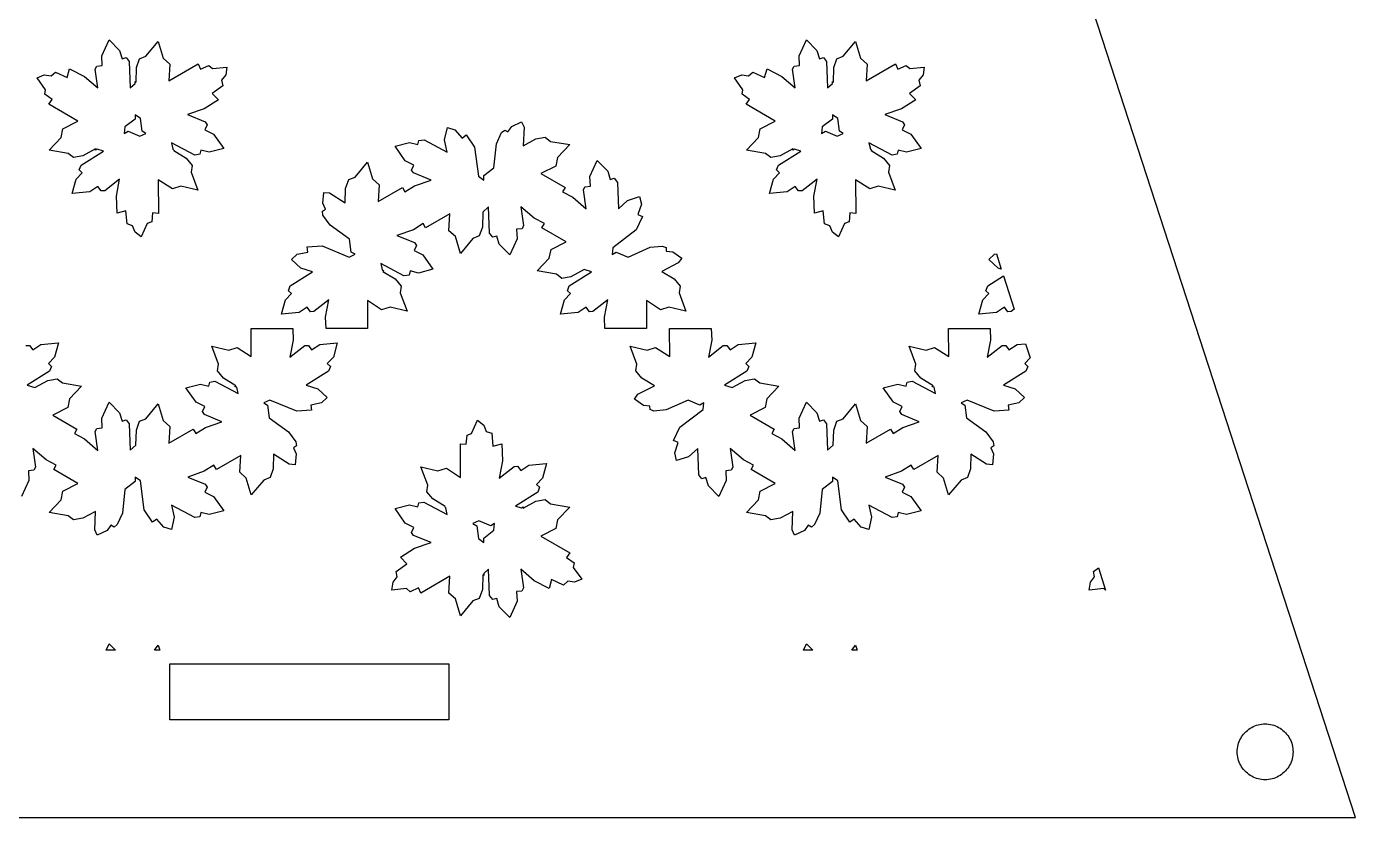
# Model space of a CAD drawing. Header units: metres. Extents: x -75 to 75, y 0 to 231.
# Drawn here: x -20.3 to 75, y 0 to 56.7 of the extents above; entities that cross this region are included whole.
import ezdxf

# ---------------------------------------------------------------- set-up
doc = ezdxf.new("R2010")
doc.units = ezdxf.units.M

msp = doc.modelspace()

# ---------------------------------------------------------------- linework, layer by layer
for p, q in [((75, 0), (0, 230.826)), ((-14.8895, 54.6013), (-14.3616, 55.7564)), ((-14.3616, 55.7564), (-13.607, 54.9889)), ((-11.7294, 54.5677), (-10.8337, 55.6404)), ((-10.8337, 55.6404), (-10.4767, 54.4373)), ((35.1105, 54.6013), (35.6384, 55.7564)), ((35.6384, 55.7564), (36.393, 54.9889)), ((38.2706, 54.5677), (39.1663, 55.6404)), ((39.1663, 55.6404), (39.5233, 54.4373)), ((-14.8491, 53.9078), (-14.8895, 54.6013)), ((-13.607, 54.9889), (-13.4346, 54.3938)), ((-13.4346, 54.3938), (-13.1432, 54.48)), ((-13.1432, 54.48), (-12.9158, 54.1885)), ((-12.4069, 53.7567), (-12.1758, 54.3915)), ((-12.1758, 54.3915), (-11.7294, 54.5677)), ((-10.4767, 54.4373), (-10.0052, 54.0154)), ((35.1509, 53.9078), (35.1105, 54.6013)), ((36.393, 54.9889), (36.5654, 54.3938)), ((36.5654, 54.3938), (36.8568, 54.48)), ((36.8568, 54.48), (37.0842, 54.1885)), ((37.5931, 53.7567), (37.8242, 54.3915)), ((37.8242, 54.3915), (38.2706, 54.5677)), ((39.5233, 54.4373), (39.9948, 54.0154)), ((-18.5226, 53.17), (-18.2152, 53.4393)), ((-18.2152, 53.4393), (-17.3607, 53.0495)), ((-17.3607, 53.0495), (-17.1898, 53.6797)), ((-17.1898, 53.6797), (-16.1201, 53.1235)), ((-15.3519, 53.6453), (-15.2428, 53.8689)), ((-15.1665, 52.2987), (-15.3519, 53.6453)), ((-15.2428, 53.8689), (-14.8491, 53.9078)), ((-12.9158, 54.1885), (-12.8479, 52.3003)), ((-12.4329, 52.7153), (-12.4069, 53.7567)), ((-10.0708, 52.8076), (-7.98492, 54.0184)), ((-10.0052, 54.0154), (-10.0708, 52.8076)), ((-7.98492, 54.0184), (-7.81555, 53.6423)), ((-7.81555, 53.6423), (-7.21741, 53.9154)), ((-7.21741, 53.9154), (-6.95801, 53.6964)), ((-6.95801, 53.6964), (-5.92041, 53.801)), ((-5.92041, 53.801), (-5.99594, 53.2417)), ((31.4774, 53.17), (31.7848, 53.4393)), ((31.7848, 53.4393), (32.6393, 53.0495)), ((32.6393, 53.0495), (32.8102, 53.6797)), ((32.8102, 53.6797), (33.8799, 53.1235)), ((34.6481, 53.6453), (34.7572, 53.8689)), ((34.8335, 52.2987), (34.6481, 53.6453)), ((34.7572, 53.8689), (35.1509, 53.9078)), ((37.0842, 54.1885), (37.1521, 52.3003)), ((37.5671, 52.7153), (37.5931, 53.7567)), ((39.9292, 52.8076), (42.0151, 54.0184)), ((39.9948, 54.0154), (39.9292, 52.8076)), ((42.0151, 54.0184), (42.1844, 53.6423)), ((42.1844, 53.6423), (42.7826, 53.9154)), ((42.7826, 53.9154), (43.042, 53.6964)), ((43.042, 53.6964), (44.0796, 53.801)), ((44.0796, 53.801), (44.0041, 53.2417)), ((-19.529, 53.022), (-19.0063, 53.2364)), ((-18.9186, 52.1736), (-19.529, 53.022)), ((-19.0063, 53.2364), (-18.5226, 53.17)), ((-16.1201, 53.1235), (-15.1665, 52.2987)), ((-12.8479, 52.3003), (-12.4992, 52.6192)), ((-12.4992, 52.6192), (-12.4992, 52.7542)), ((-12.4992, 52.7542), (-12.4329, 52.7153)), ((-6.21567, 52.4544), (-6.9809, 51.9096)), ((-5.99594, 53.2417), (-6.29501, 52.8549)), ((-6.29501, 52.8549), (-6.21567, 52.4544)), ((30.471, 53.022), (30.9937, 53.2364)), ((31.0814, 52.1736), (30.471, 53.022)), ((30.9937, 53.2364), (31.4774, 53.17)), ((33.8799, 53.1235), (34.8335, 52.2987)), ((37.1521, 52.3003), (37.5008, 52.6192)), ((37.5008, 52.6192), (37.5008, 52.7542)), ((37.5008, 52.7542), (37.5671, 52.7153)), ((43.7843, 52.4544), (43.0191, 51.9096)), ((44.0041, 53.2417), (43.705, 52.8549)), ((43.705, 52.8549), (43.7843, 52.4544)), ((-18.9781, 51.8433), (-18.9186, 52.1736)), ((-18.4441, 51.4595), (-18.9781, 51.8433)), ((-18.6844, 51.1253), (-18.4441, 51.4595)), ((-6.9809, 51.9096), (-6.52008, 51.4458)), ((31.0219, 51.8433), (31.0814, 52.1736)), ((31.5559, 51.4595), (31.0219, 51.8433)), ((31.3156, 51.1253), (31.5559, 51.4595)), ((43.0191, 51.9096), (43.4799, 51.4458)), ((-16.5947, 49.9237), (-18.6844, 51.1253)), ((-7.54089, 50.795), (-8.72955, 50.3853)), ((-6.52008, 51.4458), (-7.54089, 50.795)), ((33.4053, 49.9237), (31.3156, 51.1253)), ((42.4591, 50.795), (41.2704, 50.3853)), ((43.4799, 51.4458), (42.4591, 50.795)), ((-17.6735, 49.3759), (-16.5947, 49.9237)), ((-12.5, 50.0648), (-13.2347, 49.5033)), ((-12.4992, 50.3838), (-12.5, 50.0648)), ((-12.1155, 50.1068), (-12.4992, 50.3838)), ((-11.9949, 49.192), (-12.1155, 50.1068)), ((-8.72955, 50.3853), (-7.47147, 49.8741)), ((-7.33032, 49.6658), (-7.4913, 49.3042)), ((-7.47147, 49.8741), (-7.33032, 49.6658)), ((14.5058, 49.5354), (15.2184, 49.8726)), ((15.2184, 49.8726), (15.3915, 49.4835)), ((32.3265, 49.3759), (33.4053, 49.9237)), ((37.5, 50.0648), (36.7653, 49.5033)), ((37.5008, 50.3838), (37.5, 50.0648)), ((37.8845, 50.1068), (37.5008, 50.3838)), ((38.0051, 49.192), (37.8845, 50.1068)), ((41.2704, 50.3853), (42.5285, 49.8741)), ((42.6697, 49.6658), (42.5087, 49.3042)), ((42.5285, 49.8741), (42.6697, 49.6658)), ((-18.6668, 47.8455), (-17.8001, 48.7579)), ((-17.8001, 48.7579), (-17.6735, 49.3759)), ((-13.2347, 49.5033), (-13.282, 49.0326)), ((-13.282, 49.0326), (-13.0028, 49.1913)), ((-13.0028, 49.1913), (-12.1536, 48.838)), ((-12.1536, 48.838), (-11.7195, 49.0326)), ((-11.7195, 49.0326), (-11.9949, 49.192)), ((-7.4913, 49.3042), (-6.87256, 48.996)), ((-6.87256, 48.996), (-6.13785, 47.9599)), ((9.69467, 48.5703), (9.89914, 49.4568)), ((9.89914, 49.4568), (10.4324, 49.2966)), ((10.4324, 49.2966), (10.9489, 48.7091)), ((10.9489, 48.7091), (11.2396, 48.9326)), ((11.2396, 48.9326), (11.8416, 48.056)), ((13.4071, 48.2834), (13.7756, 49.0936)), ((13.7756, 49.0936), (14.0007, 49.2767)), ((14.0007, 49.2767), (14.2334, 49.1554)), ((14.2334, 49.1554), (14.5058, 49.5354)), ((15.3915, 49.4835), (15.3336, 48.1552)), ((15.3336, 48.1552), (16.2468, 48.6526)), ((16.2468, 48.6526), (16.9128, 48.7701)), ((16.9128, 48.7701), (17.2897, 48.4695)), ((31.3332, 47.8455), (32.1999, 48.7579)), ((32.1999, 48.7579), (32.3265, 49.3759)), ((36.7653, 49.5033), (36.718, 49.0326)), ((36.718, 49.0326), (36.9972, 49.1913)), ((36.9972, 49.1913), (37.8464, 48.838)), ((37.8464, 48.838), (38.2805, 49.0326)), ((38.2805, 49.0326), (38.0051, 49.192)), ((42.5087, 49.3042), (43.1274, 48.996)), ((43.1274, 48.996), (43.8622, 47.9599)), ((-17.2897, 47.6105), (-18.6668, 47.8455)), ((-16.3681, 46.7712), (-14.7652, 47.7722)), ((-15.3343, 47.9225), (-16.2468, 47.4266)), ((-15.3381, 47.8287), (-15.3343, 47.9225)), ((-15.2115, 47.9126), (-15.3381, 47.8287)), ((-14.7652, 47.7722), (-15.2115, 47.9126)), ((-8.21533, 47.4884), (-9.88541, 48.3757)), ((-9.88541, 48.3757), (-9.78088, 47.8996)), ((-9.78088, 47.8996), (-9.70459, 47.8226)), ((-9.70459, 47.8226), (-9.73206, 47.8081)), ((-9.73206, 47.8081), (-8.84552, 47.2672)), ((-7.77969, 47.8378), (-7.84988, 47.5426)), ((-7.17926, 47.6891), (-7.77969, 47.8378)), ((-6.13785, 47.9599), (-7.17926, 47.6891)), ((6.13785, 48.1186), (7.18079, 48.3894)), ((6.87256, 47.0825), (6.13785, 48.1186)), ((7.18079, 48.3894), (7.77969, 48.2414)), ((7.77969, 48.2414), (7.84988, 48.5367)), ((7.84988, 48.5367), (8.21762, 48.5901)), ((8.21762, 48.5901), (9.88541, 47.7036)), ((9.88541, 47.7036), (9.69467, 48.5703)), ((11.8416, 48.056), (12.1155, 45.9724)), ((13.2339, 46.5759), (13.4071, 48.2834)), ((17.2897, 48.4695), (18.6668, 48.2338)), ((18.6668, 48.2338), (17.8001, 47.3206)), ((32.7103, 47.6105), (31.3332, 47.8455)), ((33.6319, 46.7712), (35.2348, 47.7722)), ((34.6657, 47.9225), (33.7532, 47.4266)), ((34.6619, 47.8287), (34.6657, 47.9225)), ((34.7885, 47.9126), (34.6619, 47.8287)), ((35.2348, 47.7722), (34.7885, 47.9126)), ((41.7847, 47.4884), (40.1146, 48.3757)), ((40.1146, 48.3757), (40.2191, 47.8996)), ((40.2191, 47.8996), (40.2954, 47.8226)), ((40.2954, 47.8226), (40.2679, 47.8081)), ((40.2679, 47.8081), (41.1545, 47.2672)), ((42.2203, 47.8378), (42.1501, 47.5426)), ((42.8207, 47.6891), (42.2203, 47.8378)), ((43.8622, 47.9599), (42.8207, 47.6891)), ((-16.9144, 47.3091), (-17.2897, 47.6105)), ((-16.2468, 47.4266), (-16.9144, 47.3091)), ((-16.5054, 46.4249), (-16.3681, 46.7712)), ((-8.84552, 47.2672), (-8.41293, 46.7484)), ((-8.41293, 46.7484), (-8.48236, 46.2685)), ((-7.84988, 47.5426), (-8.21533, 47.4884)), ((3.26996, 45.9076), (4.16489, 46.9803)), ((4.16489, 46.9803), (4.52347, 45.7787)), ((7.4913, 46.7751), (6.87256, 47.0825)), ((7.32956, 46.4134), (7.4913, 46.7751)), ((17.672, 46.7033), (16.5932, 46.1555)), ((17.8001, 47.3206), (17.672, 46.7033)), ((20.1096, 45.9404), (20.6383, 47.0932)), ((20.6383, 47.0932), (21.3928, 46.328)), ((33.0856, 47.3091), (32.7103, 47.6105)), ((33.7532, 47.4266), (33.0856, 47.3091)), ((33.4946, 46.4249), (33.6319, 46.7712)), ((41.1545, 47.2672), (41.5871, 46.7484)), ((41.5871, 46.7484), (41.5176, 46.2685)), ((42.1501, 47.5426), (41.7847, 47.4884)), ((-17.0013, 44.7342), (-16.716, 45.7687)), ((-16.716, 45.7687), (-16.2849, 46.2181)), ((-16.2849, 46.2181), (-16.5054, 46.4249)), ((-13.6047, 45.7649), (-14.6759, 44.931)), ((-13.8428, 44.5297), (-13.6047, 45.7649)), ((-8.48236, 46.2685), (-7.99866, 44.9593)), ((2.82364, 45.7314), (3.26996, 45.9076)), ((4.52347, 45.7787), (4.9942, 45.356)), ((7.47147, 46.2051), (7.32956, 46.4134)), ((8.72726, 45.6947), (7.47147, 46.2051)), ((12.1155, 45.9724), (12.5, 45.6947)), ((12.5, 46.0144), (13.2339, 46.5759)), ((12.5, 45.6947), (12.5, 46.0144)), ((16.5932, 46.1555), (18.3357, 45.1546)), ((20.1508, 45.2484), (20.1096, 45.9404)), ((21.3928, 46.328), (21.5652, 45.7336)), ((21.5652, 45.7336), (21.8567, 45.8199)), ((21.8567, 45.8199), (22.0848, 45.5276)), ((32.9987, 44.7342), (33.284, 45.7687)), ((33.284, 45.7687), (33.7151, 46.2181)), ((33.7151, 46.2181), (33.4946, 46.4249)), ((36.3953, 45.7649), (35.3241, 44.931)), ((36.1572, 44.5297), (36.3953, 45.7649)), ((41.5176, 46.2685), (42.0013, 44.9593)), ((-15.7372, 44.854), (-17.0013, 44.7342)), ((-15.1588, 45.2354), (-15.7372, 44.854)), ((-14.9284, 44.9135), (-15.1588, 45.2354)), ((-14.6759, 44.931), (-14.9284, 44.9135)), ((-9.82285, 45.0569), (-10.8353, 45.7161)), ((-10.8353, 45.7161), (-10.8292, 43.3044)), ((-9.21783, 45.253), (-9.82285, 45.0569)), ((-7.99866, 44.9593), (-9.21783, 45.253)), ((0.95825, 44.0292), (1.02386, 44.8151)), ((1.02386, 44.8151), (1.44272, 44.7708)), ((2.56653, 44.0567), (2.59247, 45.0966)), ((2.59247, 45.0966), (2.82364, 45.7314)), ((4.9942, 45.356), (4.92783, 44.1475)), ((4.92783, 44.1475), (6.66656, 45.1561)), ((6.66656, 45.1561), (6.84738, 44.8425)), ((6.84738, 44.8425), (7.54089, 45.2843)), ((7.54089, 45.2843), (8.72726, 45.6947)), ((18.3357, 45.1546), (18.1541, 44.8402)), ((18.1541, 44.8402), (18.8805, 44.4633)), ((19.648, 44.9852), (19.7586, 45.2095)), ((19.8334, 43.6386), (19.648, 44.9852)), ((19.7586, 45.2095), (20.1508, 45.2484)), ((22.0848, 45.5276), (22.1527, 43.6409)), ((34.2628, 44.854), (32.9987, 44.7342)), ((34.8412, 45.2354), (34.2628, 44.854)), ((35.0716, 44.9135), (34.8412, 45.2354)), ((35.3241, 44.931), (35.0716, 44.9135)), ((40.1772, 45.0569), (39.1647, 45.7161)), ((39.1647, 45.7161), (39.1708, 43.3044)), ((40.7822, 45.253), (40.1772, 45.0569)), ((42.0013, 44.9593), (40.7822, 45.253)), ((-13.7894, 43.3235), (-13.8428, 44.5297)), ((1.15051, 43.6035), (0.95825, 44.0292)), ((1.44272, 44.7708), (2.56653, 44.0567)), ((18.8805, 44.4633), (19.8334, 43.6386)), ((22.1527, 43.6409), (22.8088, 44.2413)), ((22.8088, 44.2413), (23.6755, 44.5068)), ((23.8052, 43.9636), (23.555, 43.2213)), ((23.6755, 44.5068), (23.8052, 43.9636)), ((36.2106, 43.3235), (36.1572, 44.5297)), ((-13.1577, 43.4898), (-13.7894, 43.3235)), ((-13.0699, 42.5545), (-13.1577, 43.4898)), ((-11.2396, 43.3479), (-11.3052, 42.6918)), ((-10.8292, 43.3044), (-11.2396, 43.3479)), ((0.9285, 43.4616), (1.15051, 43.6035)), ((0.97275, 43.1808), (0.9285, 43.4616)), ((1.49384, 42.45), (0.97275, 43.1808)), ((10.0708, 43.2724), (8.33206, 42.2638)), ((10.0052, 42.0624), (10.0708, 43.2724)), ((12.4352, 43.4006), (12.4092, 42.3225)), ((12.8479, 43.7782), (12.4352, 43.4006)), ((12.9158, 41.8907), (12.8479, 43.7782)), ((16.1179, 42.9581), (15.168, 43.7813)), ((15.168, 43.7813), (15.3526, 42.4355)), ((16.8449, 42.5781), (16.1179, 42.9581)), ((23.8945, 43.0817), (23.4383, 42.1249)), ((23.555, 43.2213), (23.8945, 43.0817)), ((36.8423, 43.4898), (36.2106, 43.3235)), ((36.9301, 42.5545), (36.8423, 43.4898)), ((38.7604, 43.3479), (38.6948, 42.6918)), ((39.1708, 43.3044), (38.7604, 43.3479)), ((-12.6816, 42.4232), (-13.0699, 42.5545)), ((-12.4969, 41.9716), (-12.6816, 42.4232)), ((-12.0522, 41.6252), (-12.4969, 41.9716)), ((-11.6226, 42.5789), (-12.0522, 41.6252)), ((-11.3052, 42.6918), (-11.6226, 42.5789)), ((2.88315, 41.4467), (1.49384, 42.45)), ((7.46078, 42.1349), (6.26984, 41.7252)), ((8.15125, 42.5774), (7.46078, 42.1349)), ((8.33206, 42.2638), (8.15125, 42.5774)), ((10.4752, 41.6397), (10.0052, 42.0624)), ((12.4092, 42.3225), (12.1758, 41.6878)), ((15.2435, 42.2096), (14.8491, 42.1707)), ((14.8491, 42.1707), (14.8903, 41.4787)), ((15.3526, 42.4355), (15.2435, 42.2096)), ((16.6649, 42.2653), (16.8449, 42.5781)), ((18.4074, 41.2643), (16.6649, 42.2653)), ((23.4383, 42.1249), (21.7659, 40.8417)), ((37.3184, 42.4232), (36.9301, 42.5545)), ((37.5031, 41.9716), (37.3184, 42.4232)), ((37.9478, 41.6252), (37.5031, 41.9716)), ((38.3774, 42.5789), (37.9478, 41.6252)), ((38.6948, 42.6918), (38.3774, 42.5789)), ((-0.15335, 40.8989), (0.90866, 40.9821)), ((0.90866, 40.9821), (2.84576, 40.1779)), ((3.00369, 40.5319), (2.88315, 41.4467)), ((6.26984, 41.7252), (7.52792, 41.214)), ((7.66983, 41.0057), (7.50809, 40.6441)), ((7.52792, 41.214), (7.66983, 41.0057)), ((10.8337, 40.4381), (10.4752, 41.6397)), ((11.7294, 41.5115), (10.8337, 40.4381)), ((12.1758, 41.6878), (11.7294, 41.5115)), ((13.1424, 41.5985), (12.9158, 41.8907)), ((13.4346, 41.6847), (13.1424, 41.5985)), ((13.607, 41.0904), (13.4346, 41.6847)), ((14.3616, 40.3252), (13.607, 41.0904)), ((14.8903, 41.4787), (14.3616, 40.3252)), ((17.3286, 40.7158), (18.4074, 41.2643)), ((-1.27869, 40.0002), (-0.87204, 40.3809)), ((-0.87204, 40.3809), (-0.10529, 40.5357)), ((-0.10529, 40.5357), (-0.15335, 40.8989)), ((2.84576, 40.1779), (3.27911, 40.3717)), ((3.27911, 40.3717), (3.00369, 40.5319)), ((7.50809, 40.6441), (8.12607, 40.3366)), ((8.12607, 40.3366), (8.86154, 39.2998)), ((16.333, 39.1861), (17.1997, 40.0986)), ((17.1997, 40.0986), (17.3286, 40.7158)), ((21.7659, 40.8417), (21.7186, 40.3702)), ((21.7186, 40.3702), (21.9963, 40.5312)), ((21.9963, 40.5312), (22.847, 40.1779)), ((22.847, 40.1779), (24.4217, 40.8806)), ((24.4217, 40.8806), (25.2998, 40.9645)), ((25.2998, 40.9645), (25.5707, 40.8623)), ((25.5707, 40.8623), (25.5829, 40.6006)), ((25.5829, 40.6006), (26.0506, 40.5548)), ((26.0506, 40.5548), (26.6968, 40.1047)), ((26.6968, 40.1047), (26.4465, 39.7614)), ((48.7213, 40.0002), (49.128, 40.3809)), ((49.128, 40.3809), (49.2537, 40.4062)), ((49.2537, 40.4062), (49.6103, 39.3088)), ((-1.36795, 38.1111), (0.23346, 39.1113)), ((-0.61417, 39.3799), (-1.27869, 40.0002)), ((0.23346, 39.1113), (-0.61417, 39.3799)), ((6.78177, 38.8283), (5.11398, 39.7156)), ((5.11398, 39.7156), (5.21469, 39.257)), ((5.21469, 39.257), (5.34668, 39.1907)), ((5.34668, 39.1907), (5.26581, 39.1479)), ((5.26581, 39.1479), (6.15387, 38.607)), ((7.2197, 39.1769), (7.14951, 38.8817)), ((7.8186, 39.0289), (7.2197, 39.1769)), ((8.86154, 39.2998), (7.8186, 39.0289)), ((17.7109, 38.9496), (16.333, 39.1861)), ((18.6317, 38.1111), (20.2339, 39.1106)), ((19.6968, 39.2807), (18.7538, 38.7665)), ((20.2339, 39.1106), (19.6968, 39.2807)), ((26.4465, 39.7614), (25.267, 39.1472)), ((25.267, 39.1472), (26.1543, 38.607)), ((49.3858, 39.3799), (48.7213, 40.0002)), ((49.6103, 39.3088), (49.3858, 39.3799)), ((6.15387, 38.607), (6.58646, 38.0882)), ((7.14951, 38.8817), (6.78177, 38.8283)), ((18.0878, 38.649), (17.7109, 38.9496)), ((18.7538, 38.7665), (18.0878, 38.649)), ((26.1543, 38.607), (26.5869, 38.0882)), ((48.632, 38.1111), (49.7687, 38.8211)), ((49.7687, 38.8211), (50.542, 36.441)), ((-1.71585, 37.1086), (-1.28479, 37.558)), ((-1.50528, 37.7647), (-1.36795, 38.1111)), ((-1.28479, 37.558), (-1.50528, 37.7647)), ((6.58646, 38.0882), (6.51703, 37.6083)), ((6.51703, 37.6083), (7.00073, 36.2999)), ((18.2838, 37.1086), (18.7149, 37.558)), ((18.4944, 37.7647), (18.6317, 38.1111)), ((18.7149, 37.558), (18.4944, 37.7647)), ((26.5869, 38.0882), (26.5175, 37.6083)), ((26.5175, 37.6083), (27.0012, 36.2999)), ((48.2841, 37.1086), (48.7152, 37.558)), ((48.4947, 37.7647), (48.632, 38.1111)), ((48.7152, 37.558), (48.4947, 37.7647)), ((-2.00119, 36.0741), (-1.71585, 37.1086)), ((-0.15869, 36.5746), (-0.737, 36.1931)), ((0.07172, 36.2526), (-0.15869, 36.5746)), ((0.32349, 36.2709), (0.07172, 36.2526)), ((1.39465, 37.1048), (0.32349, 36.2709)), ((1.15662, 35.8696), (1.39465, 37.1048)), ((5.17731, 36.3968), (4.16412, 37.056)), ((4.16412, 37.056), (4.1687, 35.0479)), ((5.78232, 36.5921), (5.17731, 36.3968)), ((7.00073, 36.2999), (5.78232, 36.5921)), ((17.9977, 36.0741), (18.2838, 37.1086)), ((19.841, 36.5753), (19.2635, 36.1931)), ((20.0722, 36.2526), (19.841, 36.5753)), ((20.3239, 36.2709), (20.0722, 36.2526)), ((21.3959, 37.1056), (20.3239, 36.2709)), ((21.1571, 35.8696), (21.3959, 37.1056)), ((25.1778, 36.3968), (24.1653, 37.056)), ((24.1653, 37.056), (24.1699, 35.0479)), ((25.7828, 36.5921), (25.1778, 36.3968)), ((27.0012, 36.2999), (25.7828, 36.5921)), ((47.9988, 36.0741), (48.2841, 37.1086)), ((49.8413, 36.5746), (49.263, 36.1931)), ((50.0717, 36.2526), (49.8413, 36.5746)), ((50.3235, 36.2709), (50.0717, 36.2526)), ((50.542, 36.441), (50.3235, 36.2709)), ((-0.737, 36.1931), (-2.00119, 36.0741)), ((1.19324, 35.0479), (1.15662, 35.8696)), ((19.2635, 36.1931), (17.9977, 36.0741)), ((21.1937, 35.0479), (21.1571, 35.8696)), ((49.263, 36.1931), (47.9988, 36.0741)), ((-4.16412, 33.0414), (-4.1687, 35.0494)), ((-4.1687, 35.0494), (-1.19324, 35.0494)), ((-1.19324, 35.0494), (-1.15662, 34.2278)), ((4.1687, 35.0479), (1.19324, 35.0479)), ((24.1699, 35.0479), (21.1937, 35.0479)), ((25.8347, 33.0414), (25.8301, 35.0494)), ((25.8301, 35.0494), (28.8063, 35.0494)), ((28.8063, 35.0494), (28.8429, 34.2278)), ((45.8359, 33.0414), (45.8313, 35.0494)), ((45.8313, 35.0494), (48.8068, 35.0494)), ((48.8068, 35.0494), (48.8434, 34.2278)), ((-20.3239, 33.8264), (-20.0722, 33.8448)), ((-20.0722, 33.8448), (-19.841, 33.522)), ((-19.841, 33.522), (-19.2635, 33.9043)), ((-19.2635, 33.9043), (-17.9977, 34.0233)), ((-17.9977, 34.0233), (-18.2838, 32.9887)), ((-6.51703, 32.489), (-7.00073, 33.7975)), ((-7.00073, 33.7975), (-5.78232, 33.5052)), ((-5.78232, 33.5052), (-5.17731, 33.7006)), ((-5.17731, 33.7006), (-4.16412, 33.0414)), ((-1.15662, 34.2278), (-1.39465, 32.9926)), ((-1.39465, 32.9926), (-0.32349, 33.8264)), ((-0.32349, 33.8264), (-0.07172, 33.8448)), ((-0.07172, 33.8448), (0.15869, 33.5228)), ((0.15869, 33.5228), (0.737, 33.9043)), ((0.737, 33.9043), (2.00119, 34.0233)), ((2.00119, 34.0233), (1.71585, 32.9887)), ((23.4825, 32.489), (22.9988, 33.7975)), ((22.9988, 33.7975), (24.2172, 33.5052)), ((24.2172, 33.5052), (24.8222, 33.7006)), ((24.8222, 33.7006), (25.8347, 33.0414)), ((28.8429, 34.2278), (28.6041, 32.9918)), ((28.6041, 32.9918), (29.6761, 33.8264)), ((29.6761, 33.8264), (29.9278, 33.8448)), ((29.9278, 33.8448), (30.159, 33.522)), ((30.159, 33.522), (30.7365, 33.9043)), ((30.7365, 33.9043), (32.0023, 34.0233)), ((32.0023, 34.0233), (31.7162, 32.9887)), ((43.483, 32.489), (42.9993, 33.7975)), ((42.9993, 33.7975), (44.2177, 33.5052)), ((44.2177, 33.5052), (44.8227, 33.7006)), ((44.8227, 33.7006), (45.8359, 33.0414)), ((48.8434, 34.2278), (48.6053, 32.9926)), ((48.6053, 32.9926), (49.6765, 33.8264)), ((49.6765, 33.8264), (49.9283, 33.8448)), ((49.9283, 33.8448), (50.1587, 33.5228)), ((50.1587, 33.5228), (50.737, 33.9043)), ((50.737, 33.9043), (51.3476, 33.9617)), ((51.3476, 33.9617), (51.6769, 32.9482)), ((-18.2838, 32.9887), (-18.7149, 32.5394)), ((-18.7149, 32.5394), (-18.4944, 32.3326)), ((-6.58646, 32.0091), (-6.51703, 32.489)), ((1.71585, 32.9887), (1.28479, 32.5394)), ((1.28479, 32.5394), (1.50528, 32.3326)), ((23.4131, 32.0091), (23.4825, 32.489)), ((31.7162, 32.9887), (31.2851, 32.5394)), ((31.2851, 32.5394), (31.5056, 32.3326)), ((43.4135, 32.0091), (43.483, 32.489)), ((51.6769, 32.9482), (51.2848, 32.5394)), ((51.2848, 32.5394), (51.5053, 32.3326)), ((-18.6317, 31.9862), (-20.2339, 30.9868)), ((-18.7538, 31.3309), (-18.0878, 31.4484)), ((-18.4944, 32.3326), (-18.6317, 31.9862)), ((-18.0878, 31.4484), (-17.7109, 31.1478)), ((-6.15387, 31.4903), (-6.58646, 32.0091)), ((-5.26581, 30.9494), (-6.15387, 31.4903)), ((1.36795, 31.9862), (-0.23346, 30.986)), ((1.50528, 32.3326), (1.36795, 31.9862)), ((23.8457, 31.4903), (23.4131, 32.0091)), ((24.733, 30.9502), (23.8457, 31.4903)), ((31.3683, 31.9862), (29.7661, 30.9868)), ((31.2462, 31.3309), (31.9122, 31.4484)), ((31.5056, 32.3326), (31.3683, 31.9862)), ((31.9122, 31.4484), (32.2891, 31.1478)), ((43.8461, 31.4903), (43.4135, 32.0091)), ((44.7342, 30.9494), (43.8461, 31.4903)), ((51.368, 31.9862), (49.7665, 30.986)), ((51.5053, 32.3326), (51.368, 31.9862)), ((-20.2339, 30.9868), (-19.6968, 30.8167)), ((-19.6968, 30.8167), (-18.7538, 31.3309)), ((-17.7109, 31.1478), (-16.333, 30.9113)), ((-16.333, 30.9113), (-17.1997, 29.9988)), ((-8.86154, 30.7976), (-7.8186, 31.0684)), ((-8.12607, 29.7607), (-8.86154, 30.7976)), ((-7.8186, 31.0684), (-7.2197, 30.9204)), ((-7.2197, 30.9204), (-7.14951, 31.2157)), ((-7.14951, 31.2157), (-6.78177, 31.2691)), ((-6.78177, 31.2691), (-5.11398, 30.3818)), ((-5.34668, 30.9067), (-5.26581, 30.9494)), ((-5.21469, 30.8403), (-5.34668, 30.9067)), ((-5.11398, 30.3818), (-5.21469, 30.8403)), ((-0.23346, 30.986), (0.61417, 30.7175)), ((0.61417, 30.7175), (1.27869, 30.0972)), ((23.5535, 30.336), (24.733, 30.9502)), ((29.7661, 30.9868), (30.3032, 30.8167)), ((30.3032, 30.8167), (31.2462, 31.3309)), ((32.2891, 31.1478), (33.667, 30.9113)), ((33.667, 30.9113), (32.8003, 29.9988)), ((41.1385, 30.7976), (42.1814, 31.0684)), ((41.8739, 29.7607), (41.1385, 30.7976)), ((42.1814, 31.0684), (42.7803, 30.9204)), ((42.7803, 30.9204), (42.8505, 31.2157)), ((42.8505, 31.2157), (43.2182, 31.2691)), ((43.2182, 31.2691), (44.886, 30.3818)), ((44.6533, 30.9067), (44.7342, 30.9494)), ((44.7853, 30.8403), (44.6533, 30.9067)), ((44.886, 30.3818), (44.7853, 30.8403)), ((49.7665, 30.986), (50.6142, 30.7175)), ((50.6142, 30.7175), (51.2787, 30.0972)), ((-17.1997, 29.9988), (-17.3286, 29.3816)), ((-14.8903, 28.6186), (-14.3616, 29.7722)), ((-14.3616, 29.7722), (-13.607, 29.007)), ((-11.7294, 28.5858), (-10.8337, 29.6593)), ((-10.8337, 29.6593), (-10.4752, 28.4576)), ((-7.50809, 29.4533), (-8.12607, 29.7607)), ((-2.84576, 29.9194), (-3.27911, 29.7256)), ((-3.27911, 29.7256), (-3.00369, 29.5654)), ((-3.00369, 29.5654), (-2.88315, 28.6507)), ((-0.90866, 29.1153), (-2.84576, 29.9194)), ((0.87204, 29.7165), (0.10529, 29.5616)), ((0.10529, 29.5616), (0.15335, 29.1985)), ((1.27869, 30.0972), (0.87204, 29.7165)), ((23.3032, 29.9927), (23.5535, 30.336)), ((23.9494, 29.5425), (23.3032, 29.9927)), ((24.4171, 29.4968), (23.9494, 29.5425)), ((27.153, 29.9194), (25.5783, 29.2168)), ((28.0037, 29.5662), (27.153, 29.9194)), ((28.2814, 29.7272), (28.0037, 29.5662)), ((28.2341, 29.2557), (28.2814, 29.7272)), ((32.8003, 29.9988), (32.6714, 29.3816)), ((35.1097, 28.6186), (35.6384, 29.7722)), ((35.6384, 29.7722), (36.393, 29.007)), ((38.2706, 28.5858), (39.1663, 29.6593)), ((39.1663, 29.6593), (39.5248, 28.4576)), ((42.4919, 29.4533), (41.8739, 29.7607)), ((47.1542, 29.9194), (46.7209, 29.7256)), ((46.7209, 29.7256), (46.9963, 29.5654)), ((46.9963, 29.5654), (47.1169, 28.6507)), ((49.0913, 29.1153), (47.1542, 29.9194)), ((50.872, 29.7165), (50.1053, 29.5616)), ((50.1053, 29.5616), (50.1534, 29.1985)), ((51.2787, 30.0972), (50.872, 29.7165)), ((-17.3286, 29.3816), (-18.4074, 28.833)), ((-18.4074, 28.833), (-16.6649, 27.832)), ((-14.8491, 27.9266), (-14.8903, 28.6186)), ((-13.607, 29.007), (-13.4346, 28.4126)), ((-12.1758, 28.4096), (-11.7294, 28.5858)), ((-7.66983, 29.0916), (-7.50809, 29.4533)), ((-7.52792, 28.8834), (-7.66983, 29.0916)), ((-6.26984, 28.3722), (-7.52792, 28.8834)), ((-2.88315, 28.6507), (-1.49384, 27.6474)), ((0.15335, 29.1985), (-0.90866, 29.1153)), ((24.4293, 29.2351), (24.4171, 29.4968)), ((24.7002, 29.1328), (24.4293, 29.2351)), ((25.5783, 29.2168), (24.7002, 29.1328)), ((26.5617, 27.9724), (28.2341, 29.2557)), ((32.6714, 29.3816), (31.5926, 28.833)), ((31.5926, 28.833), (33.3351, 27.832)), ((35.1509, 27.9266), (35.1097, 28.6186)), ((36.393, 29.007), (36.5654, 28.4126)), ((37.8242, 28.4096), (38.2706, 28.5858)), ((42.3302, 29.0916), (42.4919, 29.4533)), ((42.4721, 28.8834), (42.3302, 29.0916)), ((43.7302, 28.3722), (42.4721, 28.8834)), ((47.1169, 28.6507), (48.5062, 27.6474)), ((50.1534, 29.1985), (49.0913, 29.1153)), ((-16.6649, 27.832), (-16.8449, 27.5192)), ((-15.3526, 27.6619), (-15.2435, 27.8877)), ((-15.168, 26.3161), (-15.3526, 27.6619)), ((-15.2435, 27.8877), (-14.8491, 27.9266)), ((-13.4346, 28.4126), (-13.1424, 28.4988)), ((-13.1424, 28.4988), (-12.9158, 28.2066)), ((-12.9158, 28.2066), (-12.8479, 26.3191)), ((-12.4352, 26.6968), (-12.4092, 27.7748)), ((-12.4092, 27.7748), (-12.1758, 28.4096)), ((-10.4752, 28.4576), (-10.0052, 28.035)), ((-10.0052, 28.035), (-10.0708, 26.825)), ((-10.0708, 26.825), (-8.33206, 27.8336)), ((-8.33206, 27.8336), (-8.15125, 27.52)), ((-8.15125, 27.52), (-7.46078, 27.9625)), ((-7.46078, 27.9625), (-6.26984, 28.3722)), ((-1.49384, 27.6474), (-0.97275, 26.9165)), ((11.6226, 27.5185), (12.0522, 28.4721)), ((12.0522, 28.4721), (12.4969, 28.1258)), ((12.4969, 28.1258), (12.6816, 27.6741)), ((12.6816, 27.6741), (13.0699, 27.5429)), ((26.1055, 27.0157), (26.5617, 27.9724)), ((33.3351, 27.832), (33.1551, 27.5192)), ((34.6474, 27.6619), (34.7565, 27.8877)), ((34.832, 26.3161), (34.6474, 27.6619)), ((34.7565, 27.8877), (35.1509, 27.9266)), ((36.5654, 28.4126), (36.8576, 28.4988)), ((36.8576, 28.4988), (37.0842, 28.2066)), ((37.0842, 28.2066), (37.1521, 26.3191)), ((37.5648, 26.6968), (37.5908, 27.7748)), ((37.5908, 27.7748), (37.8242, 28.4096)), ((39.5248, 28.4576), (39.9948, 28.035)), ((39.9948, 28.035), (39.9292, 26.825)), ((39.9292, 26.825), (41.6679, 27.8336)), ((41.6679, 27.8336), (41.8488, 27.52)), ((41.8488, 27.52), (42.5392, 27.9625)), ((42.5392, 27.9625), (43.7302, 28.3722)), ((48.5062, 27.6474), (49.0273, 26.9165)), ((-16.8449, 27.5192), (-16.1179, 27.1393)), ((-16.1179, 27.1393), (-15.168, 26.3161)), ((-12.8479, 26.3191), (-12.4352, 26.6968)), ((-0.97275, 26.9165), (-0.9285, 26.6357)), ((10.8353, 24.3813), (10.8292, 26.7929)), ((10.8292, 26.7929), (11.2396, 26.7494)), ((11.2396, 26.7494), (11.3052, 27.4055)), ((11.3052, 27.4055), (11.6226, 27.5185)), ((13.0699, 27.5429), (13.1577, 26.6075)), ((13.1577, 26.6075), (13.7894, 26.7738)), ((13.7894, 26.7738), (13.8428, 25.5676)), ((26.445, 26.8761), (26.1055, 27.0157)), ((26.1948, 26.133), (26.445, 26.8761)), ((33.1551, 27.5192), (33.8821, 27.1393)), ((33.8821, 27.1393), (34.832, 26.3161)), ((37.1521, 26.3191), (37.5648, 26.6968)), ((49.0273, 26.9165), (49.0715, 26.6357)), ((-18.8805, 25.634), (-19.8334, 26.4587)), ((-19.8334, 26.4587), (-19.648, 25.1122)), ((-4.92783, 25.9499), (-6.66656, 24.9413)), ((-4.9942, 24.7414), (-4.92783, 25.9499)), ((-2.56653, 26.0406), (-2.59247, 25.0008)), ((-1.44272, 25.3265), (-2.56653, 26.0406)), ((-0.9285, 26.6357), (-1.15051, 26.4938)), ((-1.15051, 26.4938), (-0.95825, 26.0681)), ((-0.95825, 26.0681), (-1.02386, 25.2823)), ((26.3245, 25.5905), (26.1948, 26.133)), ((27.1912, 25.856), (26.3245, 25.5905)), ((27.8473, 26.4565), (27.1912, 25.856)), ((27.9152, 24.5697), (27.8473, 26.4565)), ((31.1195, 25.634), (30.1666, 26.4587)), ((30.1666, 26.4587), (30.352, 25.1122)), ((45.0722, 25.9499), (43.3334, 24.9413)), ((45.0058, 24.7414), (45.0722, 25.9499)), ((47.4335, 26.0406), (47.4075, 25.0008)), ((48.5573, 25.3265), (47.4335, 26.0406)), ((49.0715, 26.6357), (48.8495, 26.4938)), ((48.8495, 26.4938), (49.0417, 26.0681)), ((49.0417, 26.0681), (48.9761, 25.2823)), ((-19.7586, 24.8878), (-20.1508, 24.8489)), ((-20.1508, 24.8489), (-20.1096, 24.157)), ((-19.648, 25.1122), (-19.7586, 24.8878)), ((-18.1541, 25.2571), (-18.8805, 25.634)), ((-18.3357, 24.9428), (-18.1541, 25.2571)), ((-16.5932, 23.9418), (-18.3357, 24.9428)), ((-7.54089, 24.8131), (-8.72726, 24.4026)), ((-6.84738, 25.2548), (-7.54089, 24.8131)), ((-6.66656, 24.9413), (-6.84738, 25.2548)), ((-2.59247, 25.0008), (-2.82364, 24.366)), ((-1.02386, 25.2823), (-1.44272, 25.3265)), ((8.48236, 23.8289), (7.99866, 25.1381)), ((7.99866, 25.1381), (9.21783, 24.8444)), ((9.21783, 24.8444), (9.82285, 25.0404)), ((9.82285, 25.0404), (10.8353, 24.3813)), ((13.8428, 25.5676), (13.6047, 24.3324)), ((13.6047, 24.3324), (14.6759, 25.1663)), ((14.6759, 25.1663), (14.9284, 25.1839)), ((14.9284, 25.1839), (15.1588, 24.8619)), ((15.1588, 24.8619), (15.7372, 25.2434)), ((15.7372, 25.2434), (17.0013, 25.3632)), ((17.0013, 25.3632), (16.716, 24.3286)), ((30.2414, 24.8878), (29.8492, 24.8489)), ((29.8492, 24.8489), (29.8904, 24.157)), ((30.352, 25.1122), (30.2414, 24.8878)), ((31.8459, 25.2571), (31.1195, 25.634)), ((31.6643, 24.9428), (31.8459, 25.2571)), ((33.4068, 23.9418), (31.6643, 24.9428)), ((42.4591, 24.8131), (41.2727, 24.4026)), ((43.1526, 25.2548), (42.4591, 24.8131)), ((43.3334, 24.9413), (43.1526, 25.2548)), ((47.4075, 25.0008), (47.1764, 24.366)), ((48.9761, 25.2823), (48.5573, 25.3265)), ((-20.1096, 24.157), (-20.6383, 23.0042)), ((-17.672, 23.394), (-16.5932, 23.9418)), ((-12.5, 24.0829), (-13.2339, 23.5214)), ((-12.1155, 24.1249), (-12.5, 24.4026)), ((-12.5, 24.4026), (-12.5, 24.0829)), ((-11.8416, 22.0413), (-12.1155, 24.1249)), ((-8.72726, 24.4026), (-7.47147, 23.8922)), ((-7.47147, 23.8922), (-7.32956, 23.6839)), ((-4.52347, 24.3187), (-4.9942, 24.7414)), ((-4.16489, 23.1171), (-4.52347, 24.3187)), ((-3.26996, 24.1898), (-4.16489, 23.1171)), ((-2.82364, 24.366), (-3.26996, 24.1898)), ((8.41293, 23.349), (8.48236, 23.8289)), ((16.716, 24.3286), (16.2849, 23.8792)), ((16.2849, 23.8792), (16.5054, 23.6725)), ((28.1433, 24.2775), (27.9152, 24.5697)), ((28.4348, 24.3637), (28.1433, 24.2775)), ((28.6072, 23.7694), (28.4348, 24.3637)), ((29.8904, 24.157), (29.3617, 23.0042)), ((32.328, 23.394), (33.4068, 23.9418)), ((37.5, 24.0829), (36.7661, 23.5214)), ((37.8845, 24.1249), (37.5, 24.4026)), ((37.5, 24.4026), (37.5, 24.0829)), ((38.1584, 22.0413), (37.8845, 24.1249)), ((41.2727, 24.4026), (42.5285, 23.8922)), ((42.5285, 23.8922), (42.6704, 23.6839)), ((45.4765, 24.3187), (45.0058, 24.7414)), ((45.8351, 23.1171), (45.4765, 24.3187)), ((46.73, 24.1898), (45.8351, 23.1171)), ((47.1764, 24.366), (46.73, 24.1898)), ((-17.8001, 22.7768), (-17.672, 23.394)), ((-13.2339, 23.5214), (-13.4071, 21.814)), ((-7.32956, 23.6839), (-7.4913, 23.3223)), ((-7.4913, 23.3223), (-6.87256, 23.0148)), ((-6.87256, 23.0148), (-6.13785, 21.9788)), ((8.84552, 22.8302), (8.41293, 23.349)), ((16.3681, 23.3261), (14.7652, 22.3251)), ((16.5054, 23.6725), (16.3681, 23.3261)), ((29.3617, 23.0042), (28.6072, 23.7694)), ((32.1999, 22.7768), (32.328, 23.394)), ((36.7661, 23.5214), (36.5929, 21.814)), ((42.6704, 23.6839), (42.5087, 23.3223)), ((42.5087, 23.3223), (43.1274, 23.0148)), ((43.1274, 23.0148), (43.8622, 21.9788)), ((-18.6668, 21.8636), (-17.8001, 22.7768)), ((-15.3336, 21.9421), (-16.2468, 21.4447)), ((-15.3915, 20.6139), (-15.3336, 21.9421)), ((-11.2396, 21.1647), (-11.8416, 22.0413)), ((-8.21762, 21.5073), (-9.88541, 22.3938)), ((-9.88541, 22.3938), (-9.69467, 21.5271)), ((-6.13785, 21.9788), (-7.18079, 21.7079)), ((6.13785, 22.1375), (7.17926, 22.4083)), ((6.87256, 21.1014), (6.13785, 22.1375)), ((7.17926, 22.4083), (7.77969, 22.2595)), ((7.77969, 22.2595), (7.84988, 22.5548)), ((7.84988, 22.5548), (8.21533, 22.6089)), ((8.21533, 22.6089), (9.88541, 21.7216)), ((9.73206, 22.2893), (8.84552, 22.8302)), ((9.70459, 22.2748), (9.73206, 22.2893)), ((9.78088, 22.1977), (9.70459, 22.2748)), ((9.88541, 21.7216), (9.78088, 22.1977)), ((14.7652, 22.3251), (15.2115, 22.1848)), ((15.2115, 22.1848), (15.3381, 22.2687)), ((15.3343, 22.1748), (16.2468, 22.6707)), ((15.3381, 22.2687), (15.3343, 22.1748)), ((16.2468, 22.6707), (16.9144, 22.7882)), ((16.9144, 22.7882), (17.2897, 22.4869)), ((17.2897, 22.4869), (18.6668, 22.2519)), ((18.6668, 22.2519), (17.8001, 21.3394)), ((31.3332, 21.8636), (32.1999, 22.7768)), ((34.6664, 21.9421), (33.7532, 21.4447)), ((34.6085, 20.6139), (34.6664, 21.9421)), ((38.7604, 21.1647), (38.1584, 22.0413)), ((41.7824, 21.5073), (40.1146, 22.3938)), ((40.1146, 22.3938), (40.3053, 21.5271)), ((43.8622, 21.9788), (42.8192, 21.7079)), ((-17.2897, 21.6278), (-18.6668, 21.8636)), ((-16.9128, 21.3272), (-17.2897, 21.6278)), ((-16.2468, 21.4447), (-16.9128, 21.3272)), ((-13.7756, 21.0037), (-14.0007, 20.8206)), ((-13.4071, 21.814), (-13.7756, 21.0037)), ((-10.9489, 21.3882), (-11.2396, 21.1647)), ((-10.4324, 20.8008), (-10.9489, 21.3882)), ((-9.69467, 21.5271), (-9.89914, 20.6406)), ((-7.84988, 21.5607), (-8.21762, 21.5073)), ((-7.77969, 21.8559), (-7.84988, 21.5607)), ((-7.18079, 21.7079), (-7.77969, 21.8559)), ((7.4913, 20.7932), (6.87256, 21.1014)), ((12.1536, 21.2593), (11.7195, 21.0648)), ((11.7195, 21.0648), (11.9949, 20.9053)), ((13.0028, 20.9061), (12.1536, 21.2593)), ((13.282, 21.0648), (13.0028, 20.9061)), ((13.2347, 20.594), (13.282, 21.0648)), ((17.8001, 21.3394), (17.6735, 20.7214)), ((32.7103, 21.6278), (31.3332, 21.8636)), ((33.0872, 21.3272), (32.7103, 21.6278)), ((33.7532, 21.4447), (33.0872, 21.3272)), ((36.2244, 21.0037), (35.9993, 20.8206)), ((36.5929, 21.814), (36.2244, 21.0037)), ((39.0511, 21.3882), (38.7604, 21.1647)), ((39.5676, 20.8008), (39.0511, 21.3882)), ((40.3053, 21.5271), (40.1009, 20.6406)), ((42.1501, 21.5607), (41.7824, 21.5073)), ((42.2203, 21.8559), (42.1501, 21.5607)), ((42.8192, 21.7079), (42.2203, 21.8559)), ((-15.2184, 20.2248), (-15.3915, 20.6139)), ((-14.5058, 20.5612), (-15.2184, 20.2248)), ((-14.2334, 20.9419), (-14.5058, 20.5612)), ((-14.0007, 20.8206), (-14.2334, 20.9419)), ((-9.89914, 20.6406), (-10.4324, 20.8008)), ((7.33032, 20.4315), (7.4913, 20.7932)), ((7.47147, 20.2232), (7.33032, 20.4315)), ((8.72955, 19.7121), (7.47147, 20.2232)), ((11.9949, 20.9053), (12.1155, 19.9905)), ((12.4992, 19.7136), (12.5, 20.0325)), ((12.5, 20.0325), (13.2347, 20.594)), ((17.6735, 20.7214), (16.5947, 20.1736)), ((16.5947, 20.1736), (18.6844, 18.972)), ((34.7816, 20.2248), (34.6085, 20.6139)), ((35.4942, 20.5612), (34.7816, 20.2248)), ((35.7666, 20.9419), (35.4942, 20.5612)), ((35.9993, 20.8206), (35.7666, 20.9419)), ((40.1009, 20.6406), (39.5676, 20.8008)), ((6.52008, 18.6516), (7.54089, 19.3024)), ((7.54089, 19.3024), (8.72955, 19.7121)), ((12.1155, 19.9905), (12.4992, 19.7136)), ((6.21567, 17.643), (6.9809, 18.1877)), ((6.9809, 18.1877), (6.52008, 18.6516)), ((18.6844, 18.972), (18.4441, 18.6378)), ((18.4441, 18.6378), (18.9781, 18.2541)), ((18.9781, 18.2541), (18.9186, 17.9237)), ((5.99594, 16.8556), (6.29501, 17.2424)), ((6.29501, 17.2424), (6.21567, 17.643)), ((10.0708, 17.2897), (7.98492, 16.0789)), ((10.0052, 16.082), (10.0708, 17.2897)), ((12.4329, 17.382), (12.4069, 16.3406)), ((12.4992, 17.3431), (12.4329, 17.382)), ((12.8479, 17.7971), (12.4992, 17.4782)), ((12.4992, 17.4782), (12.4992, 17.3431)), ((12.9158, 15.9088), (12.8479, 17.7971)), ((16.1201, 16.9739), (15.1665, 17.7986)), ((15.1665, 17.7986), (15.3519, 16.452)), ((18.9186, 17.9237), (19.529, 17.0753)), ((55.9959, 16.8556), (56.295, 17.2424)), ((56.2157, 17.643), (56.5683, 17.894)), ((56.295, 17.2424), (56.2157, 17.643)), ((56.5683, 17.894), (57.0896, 16.2899)), ((5.92041, 16.2964), (5.99594, 16.8556)), ((6.95801, 16.4009), (5.92041, 16.2964)), ((7.21741, 16.1819), (6.95801, 16.4009)), ((7.81555, 16.4551), (7.21741, 16.1819)), ((7.98492, 16.0789), (7.81555, 16.4551)), ((12.4069, 16.3406), (12.1758, 15.7059)), ((15.2428, 16.2285), (14.8491, 16.1896)), ((15.3519, 16.452), (15.2428, 16.2285)), ((17.1898, 16.4177), (16.1201, 16.9739)), ((17.3607, 17.0479), (17.1898, 16.4177)), ((18.2152, 16.658), (17.3607, 17.0479)), ((18.5226, 16.9273), (18.2152, 16.658)), ((19.0063, 16.861), (18.5226, 16.9273)), ((19.529, 17.0753), (19.0063, 16.861)), ((55.9204, 16.2964), (55.9959, 16.8556)), ((56.958, 16.4009), (55.9204, 16.2964)), ((57.0896, 16.2899), (56.958, 16.4009)), ((10.4767, 15.6601), (10.0052, 16.082)), ((10.8337, 14.4569), (10.4767, 15.6601)), ((11.7294, 15.5296), (10.8337, 14.4569)), ((12.1758, 15.7059), (11.7294, 15.5296)), ((13.1432, 15.6174), (12.9158, 15.9088)), ((13.4346, 15.7036), (13.1432, 15.6174)), ((13.607, 15.1085), (13.4346, 15.7036)), ((14.8895, 15.4961), (14.3616, 14.341)), ((14.8491, 16.1896), (14.8895, 15.4961)), ((14.3616, 14.341), (13.607, 15.1085)), ((-14.5695, 12), (-14.3616, 12.455)), ((-14.3616, 12.455), (-13.9143, 12)), ((35.4305, 12), (35.6384, 12.455)), ((35.6384, 12.455), (36.0857, 12)), ((-13.9143, 12), (-14.5695, 12)), ((-11.1168, 12), (-10.8337, 12.339)), ((-10.7331, 12), (-11.1168, 12)), ((-10.8337, 12.339), (-10.7331, 12)), ((36.0857, 12), (35.4305, 12)), ((38.8832, 12), (39.1663, 12.339)), ((39.2669, 12), (38.8832, 12)), ((39.1663, 12.339), (39.2669, 12)), ((-10, 7), (-10, 11)), ((-10, 11), (10, 11)), ((10, 11), (10, 7)), ((10, 7), (-10, 7)), ((68.1531, 6.66685), (68.2772, 6.68651)), ((68.2772, 6.68651), (68.4023, 6.69833)), ((68.4023, 6.69833), (68.5279, 6.70227)), ((68.5279, 6.70227), (68.6534, 6.69833)), ((68.6534, 6.69833), (68.7785, 6.68651)), ((68.7785, 6.68651), (68.9026, 6.66685)), ((66.7752, 5.66579), (66.8392, 5.77393)), ((66.8392, 5.77393), (66.9098, 5.87784)), ((66.9098, 5.87784), (66.9868, 5.97713)), ((66.9868, 5.97713), (67.0699, 6.07137)), ((67.0699, 6.07137), (67.1588, 6.16022)), ((67.1588, 6.16022), (67.253, 6.2433)), ((67.253, 6.2433), (67.3523, 6.32031)), ((67.3523, 6.32031), (67.4562, 6.39093)), ((67.4562, 6.39093), (67.5643, 6.4549)), ((67.5643, 6.4549), (67.6763, 6.51193)), ((67.6763, 6.51193), (67.7916, 6.56183)), ((67.7916, 6.56183), (67.9098, 6.60439)), ((67.9098, 6.60439), (68.0305, 6.63943)), ((68.0305, 6.63943), (68.1531, 6.66685)), ((68.9026, 6.66685), (69.0252, 6.63943)), ((69.0252, 6.63943), (69.1459, 6.60439)), ((69.1459, 6.60439), (69.2641, 6.56183)), ((69.2641, 6.56183), (69.3794, 6.51193)), ((69.3794, 6.51193), (69.4914, 6.4549)), ((69.4914, 6.4549), (69.5995, 6.39093)), ((69.5995, 6.39093), (69.7034, 6.32031)), ((69.7034, 6.32031), (69.8027, 6.2433)), ((69.8027, 6.2433), (69.897, 6.16022)), ((69.897, 6.16022), (69.9858, 6.07137)), ((69.9858, 6.07137), (70.0689, 5.97713)), ((70.0689, 5.97713), (70.1459, 5.87784)), ((70.1459, 5.87784), (70.2165, 5.77393)), ((70.2165, 5.77393), (70.2805, 5.66579)), ((66.5279, 4.70227), (66.5318, 4.82785)), ((66.5318, 4.82785), (66.5436, 4.95294)), ((66.5436, 4.95294), (66.5633, 5.07704)), ((66.5633, 5.07704), (66.5907, 5.19966)), ((66.5907, 5.19966), (66.6257, 5.32031)), ((66.6257, 5.32031), (66.6683, 5.43852)), ((66.6683, 5.43852), (66.7182, 5.55383)), ((66.7182, 5.55383), (66.7752, 5.66579)), ((70.2805, 5.66579), (70.3375, 5.55383)), ((70.3375, 5.55383), (70.3874, 5.43852)), ((70.3874, 5.43852), (70.43, 5.32031)), ((70.43, 5.32031), (70.465, 5.19966)), ((70.465, 5.19966), (70.4924, 5.07704)), ((70.4924, 5.07704), (70.5121, 4.95294)), ((70.5121, 4.95294), (70.5239, 4.82785)), ((70.5239, 4.82785), (70.5279, 4.70227)), ((66.5318, 4.57669), (66.5279, 4.70227)), ((66.5436, 4.45161), (66.5318, 4.57669)), ((66.5633, 4.32751), (66.5436, 4.45161)), ((66.5907, 4.2049), (66.5633, 4.32751)), ((66.6257, 4.08424), (66.5907, 4.2049)), ((66.6683, 3.96602), (66.6257, 4.08424)), ((66.7182, 3.85072), (66.6683, 3.96602)), ((66.7752, 3.73877), (66.7182, 3.85072)), ((70.3375, 3.85072), (70.2805, 3.73877)), ((70.3874, 3.96602), (70.3375, 3.85072)), ((70.43, 4.08424), (70.3874, 3.96602)), ((70.465, 4.2049), (70.43, 4.08424)), ((70.4924, 4.32751), (70.465, 4.2049)), ((70.5121, 4.45161), (70.4924, 4.32751)), ((70.5239, 4.57669), (70.5121, 4.45161)), ((70.5279, 4.70227), (70.5239, 4.57669)), ((66.8392, 3.63062), (66.7752, 3.73877)), ((66.9098, 3.5267), (66.8392, 3.63062)), ((66.9868, 3.42743), (66.9098, 3.5267)), ((67.0699, 3.33318), (66.9868, 3.42743)), ((67.1588, 3.24434), (67.0699, 3.33318)), ((67.253, 3.16125), (67.1588, 3.24434)), ((67.3523, 3.08424), (67.253, 3.16125)), ((67.4562, 3.01363), (67.3523, 3.08424)), ((67.5643, 2.94966), (67.4562, 3.01363)), ((67.6763, 2.89262), (67.5643, 2.94966)), ((67.7916, 2.84273), (67.6763, 2.89262)), ((69.3794, 2.89262), (69.2641, 2.84273)), ((69.4914, 2.94966), (69.3794, 2.89262)), ((69.5995, 3.01363), (69.4914, 2.94966)), ((69.7034, 3.08424), (69.5995, 3.01363)), ((69.8027, 3.16125), (69.7034, 3.08424)), ((69.897, 3.24434), (69.8027, 3.16125)), ((69.9858, 3.33318), (69.897, 3.24434)), ((70.0689, 3.42743), (69.9858, 3.33318)), ((70.1459, 3.5267), (70.0689, 3.42743)), ((70.2165, 3.63062), (70.1459, 3.5267)), ((70.2805, 3.73877), (70.2165, 3.63062)), ((67.9098, 2.80016), (67.7916, 2.84273)), ((68.0305, 2.76511), (67.9098, 2.80016)), ((68.1531, 2.7377), (68.0305, 2.76511)), ((68.2772, 2.71805), (68.1531, 2.7377)), ((68.4023, 2.70622), (68.2772, 2.71805)), ((68.5279, 2.70227), (68.4023, 2.70622)), ((68.6534, 2.70622), (68.5279, 2.70227)), ((68.7785, 2.71805), (68.6534, 2.70622)), ((68.9026, 2.7377), (68.7785, 2.71805)), ((69.0252, 2.76511), (68.9026, 2.7377)), ((69.1459, 2.80016), (69.0252, 2.76511)), ((69.2641, 2.84273), (69.1459, 2.80016)), ((-75, 0), (75, 0))]:
    msp.add_line(p, q)

doc.saveas('drawing.dxf')
